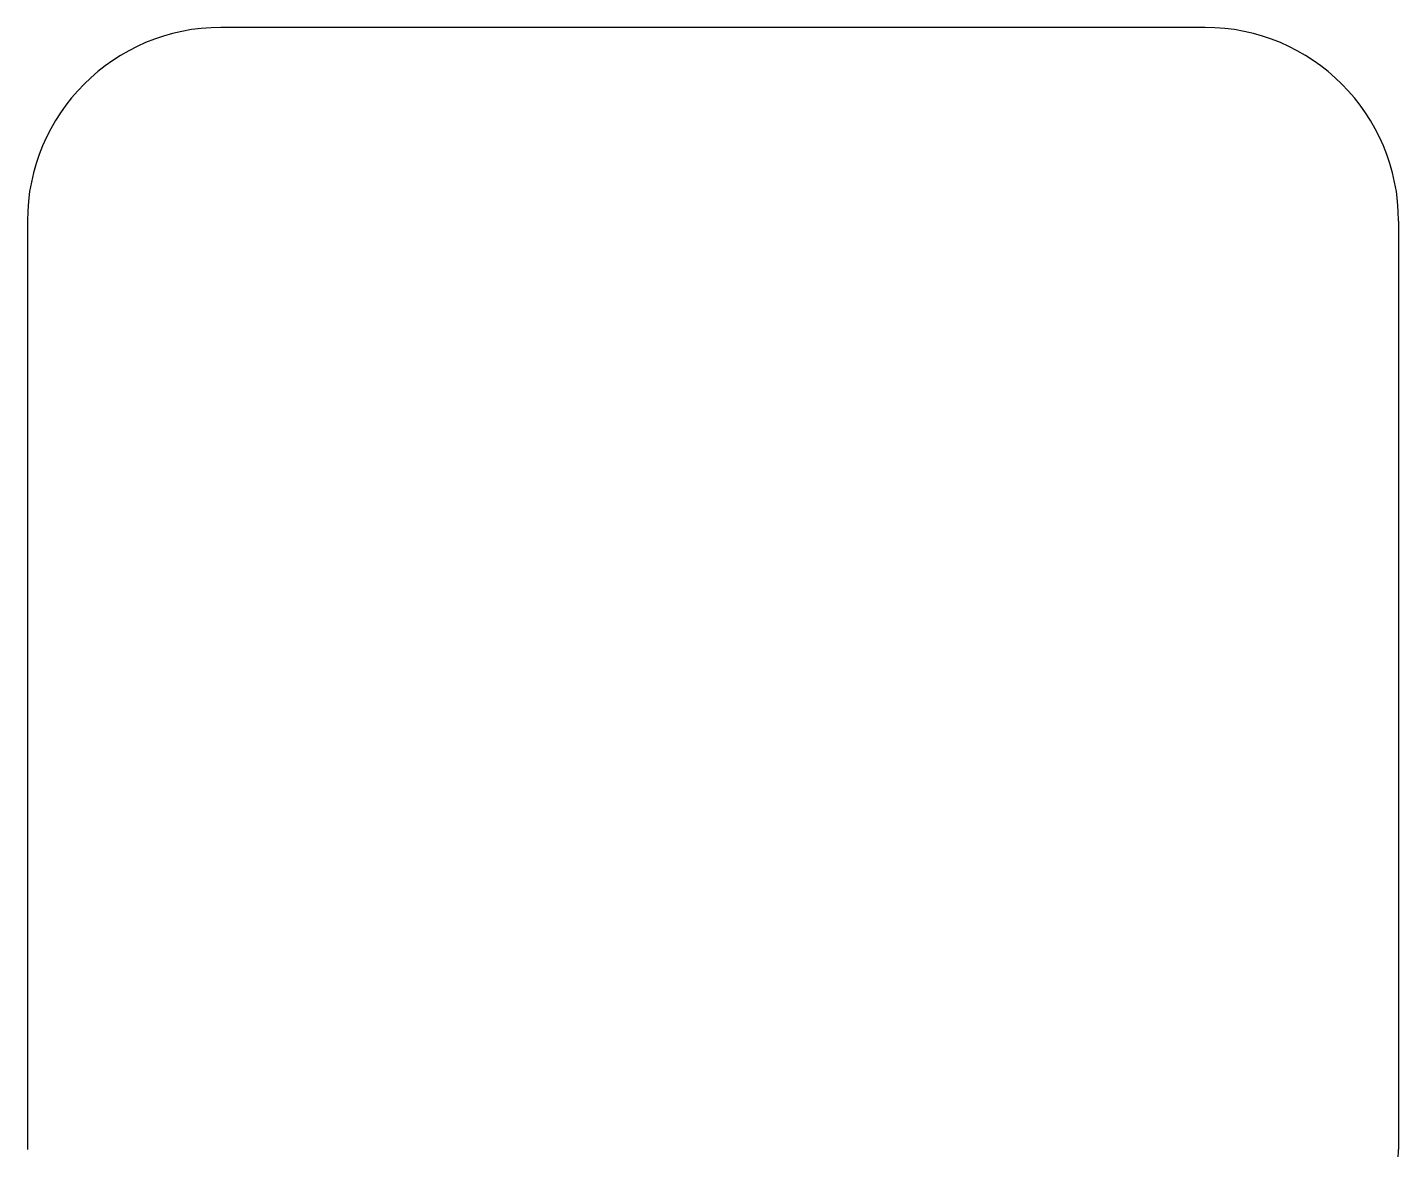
# Model space of a CAD drawing. Header units: millimetres. Extents: x -10 to 276, y -93 to 17.
# Drawn here: x 187.91 to 202.61, y -81.18 to -69.15 of the extents above; entities that cross this region are included whole.
import ezdxf

# ---------------------------------------------------------------- set-up
doc = ezdxf.new("R2010")
doc.units = ezdxf.units.MM
doc.layers.add('BLACK', color=7, linetype='CONTINUOUS')

msp = doc.modelspace()

# ---------------------------------------------------------------- linework, layer by layer
at = {"layer": 'BLACK', "linetype": 'Continuous'}
for p, q in [((200.5375, -69.15), (189.987499, -69.15)), ((187.9125, -71.225), (187.9125, -81.175001)), ((202.6125, -71.225), (202.6125, -81.175))]:
    msp.add_line(p, q, dxfattribs=at)
at = {"layer": 'BLACK'}
for centre, radius, start, end in [((189.987504, -71.225004), 2.075004, 90.0001381, 179.9998896), ((200.5375, -71.225), 2.075, 0, 90), ((200.5375, -81.175), 2.075, 270, 0)]:
    msp.add_arc(centre, radius, start, end, dxfattribs=at)

doc.saveas('drawing.dxf')
